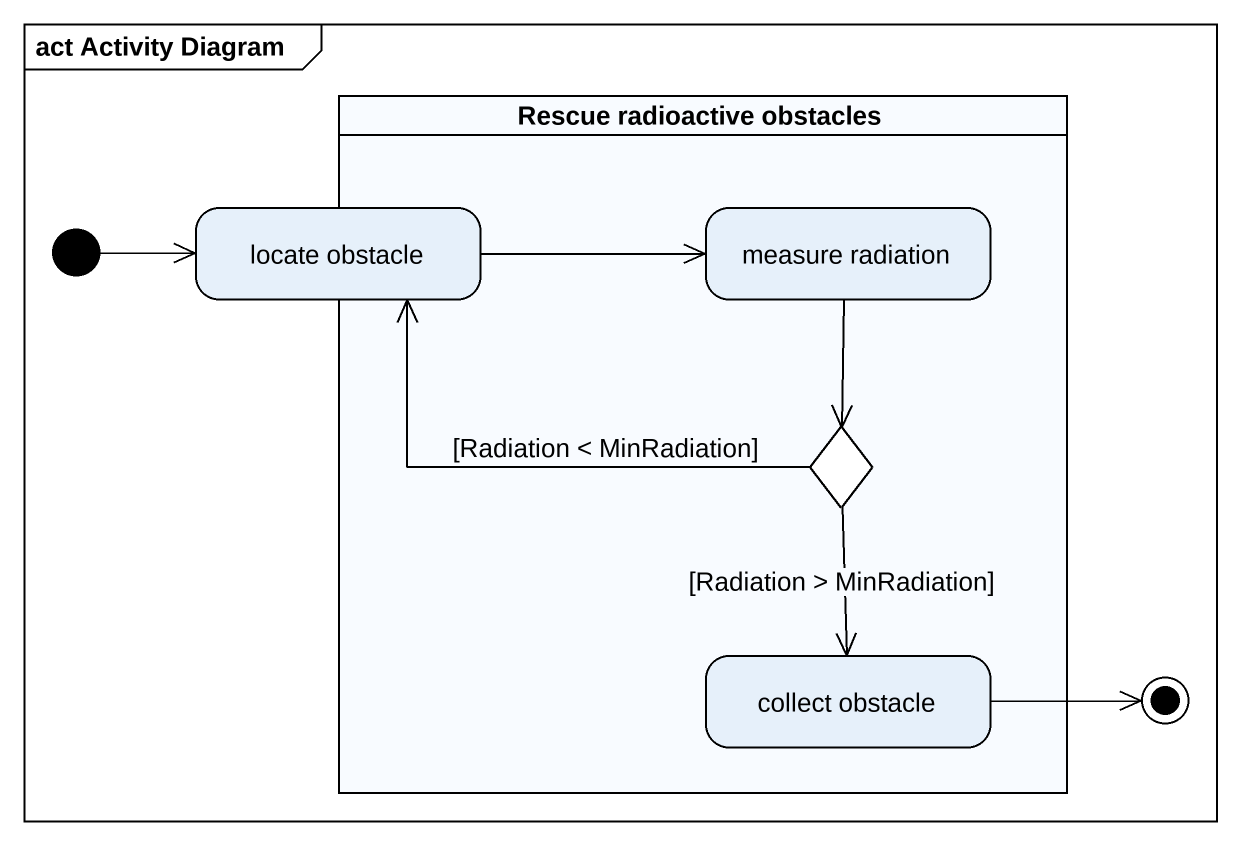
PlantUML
@startuml
mainframe act Activity Diagram
hide empty description
state "Rescue radioactive obstacles" as Rescue_radioactive_obstacles <<partition>> {
  state "measure radiation" as measure_radiation
  state choice1 <<choice>>
  state "collect obstacle" as collect_obstacle
}
state "locate obstacle" as locate_obstacle
state final1 <<end>>
[*] -right-> locate_obstacle
locate_obstacle -right-> measure_radiation
measure_radiation --> choice1
choice1 -left-> locate_obstacle : [Radiation < MinRadiation]
choice1 --> collect_obstacle : [Radiation > MinRadiation]
collect_obstacle -right-> final1
@enduml
